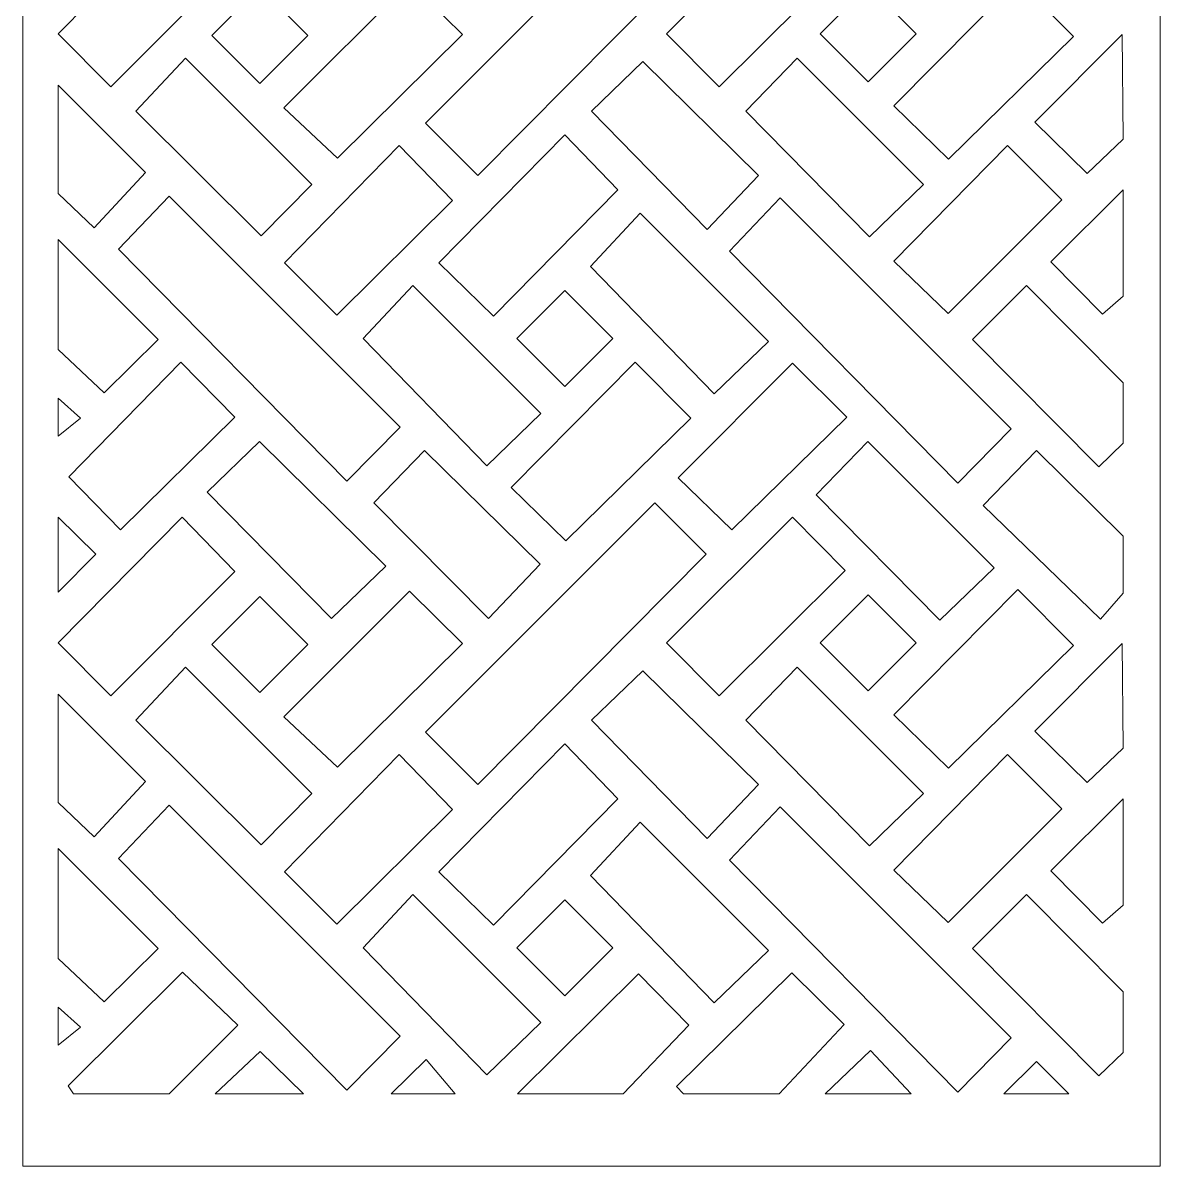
# Model space of a CAD drawing. Header units: centimetres. Extents: x -27.6 to -16.3, y -9.5 to 9.5.
# Drawn here: x -21.37 to -16.32, y -9.5 to -4.42 of the extents above; entities that cross this region are included whole.
import ezdxf

# ---------------------------------------------------------------- set-up
doc = ezdxf.new("R2010")
doc.units = ezdxf.units.CM
doc.header["$MEASUREMENT"] = 0
doc.layers.add('layer 1', color=7, linetype='Continuous')

msp = doc.modelspace()

# ---------------------------------------------------------------- linework, layer by layer
at = {"layer": 'layer 1', "color": 7, "lineweight": 9}
for points, knots in [([(-21.37348, -9.50003), (-21.37348, -9.50003), (-21.37348, 9.5), (-21.37348, 9.5), (-21.37348, 9.5), (-21.37348, 9.5), (-16.32276, 9.5), (-16.32276, 9.5), (-16.32276, 9.5), (-16.32276, 9.5), (-16.32276, -9.50003), (-16.32276, -9.50003), (-16.32276, -9.50003), (-16.32276, -9.50003), (-21.37348, -9.50003), (-21.37348, -9.50003)], [0, 0, 0, 0, 0.2, 0.2, 0.2, 0.2, 0.4, 0.4, 0.4, 0.4, 0.6, 0.6, 0.6, 0.6, 1, 1, 1, 1]), ([(-19.35319, -5.09818), (-19.35319, -5.09818), (-19.58568, -4.86569), (-19.58568, -4.86569), (-19.58568, -4.86569), (-19.58568, -4.86569), (-18.56752, -3.84752), (-18.56752, -3.84752), (-18.56752, -3.84752), (-18.56752, -3.84752), (-18.33904, -4.07601), (-18.33904, -4.07601), (-18.33904, -4.07601), (-18.33904, -4.07601), (-19.35319, -5.09818), (-19.35319, -5.09818)], [0, 0, 0, 0, 0.2, 0.2, 0.2, 0.2, 0.4, 0.4, 0.4, 0.4, 0.6, 0.6, 0.6, 0.6, 1, 1, 1, 1]), ([(-20.98258, -4.70534), (-20.98258, -4.70534), (-21.21714, -4.46927), (-21.21714, -4.46927), (-21.21714, -4.46927), (-21.21714, -4.46927), (-20.66586, -3.91166), (-20.66586, -3.91166), (-20.66586, -3.91166), (-20.66586, -3.91166), (-20.43148, -4.15228), (-20.43148, -4.15228), (-20.43148, -4.15228), (-20.43148, -4.15228), (-20.98258, -4.70534), (-20.98258, -4.70534)], [0, 0, 0, 0, 0.2, 0.2, 0.2, 0.2, 0.4, 0.4, 0.4, 0.4, 0.6, 0.6, 0.6, 0.6, 1, 1, 1, 1]), ([(-18.28085, -4.70534), (-18.28085, -4.70534), (-18.51541, -4.46927), (-18.51541, -4.46927), (-18.51541, -4.46927), (-18.51541, -4.46927), (-17.95611, -3.91166), (-17.95611, -3.91166), (-17.95611, -3.91166), (-17.95611, -3.91166), (-17.72173, -4.14827), (-17.72173, -4.14827), (-17.72173, -4.14827), (-17.72173, -4.14827), (-18.28085, -4.70534), (-18.28085, -4.70534)], [0, 0, 0, 0, 0.2, 0.2, 0.2, 0.2, 0.4, 0.4, 0.4, 0.4, 0.6, 0.6, 0.6, 0.6, 1, 1, 1, 1]), ([(-20.53445, -4.47686), (-20.53445, -4.47686), (-20.32124, -4.26365), (-20.32124, -4.26365), (-20.32124, -4.26365), (-20.32124, -4.26365), (-20.10803, -4.47686), (-20.10803, -4.47686), (-20.10803, -4.47686), (-20.10803, -4.47686), (-20.32124, -4.69007), (-20.32124, -4.69007), (-20.32124, -4.69007), (-20.32124, -4.69007), (-20.53445, -4.47686), (-20.53445, -4.47686)], [0, 0, 0, 0, 0.2, 0.2, 0.2, 0.2, 0.4, 0.4, 0.4, 0.4, 0.6, 0.6, 0.6, 0.6, 1, 1, 1, 1]), ([(-19.97645, -5.02202), (-19.97645, -5.02202), (-20.21502, -4.79797), (-20.21502, -4.79797), (-20.21502, -4.79797), (-20.21502, -4.79797), (-19.65571, -4.24035), (-19.65571, -4.24035), (-19.65571, -4.24035), (-19.65571, -4.24035), (-19.42133, -4.47296), (-19.42133, -4.47296), (-19.42133, -4.47296), (-19.42133, -4.47296), (-19.97645, -5.02202), (-19.97645, -5.02202)], [0, 0, 0, 0, 0.2, 0.2, 0.2, 0.2, 0.4, 0.4, 0.4, 0.4, 0.6, 0.6, 0.6, 0.6, 1, 1, 1, 1]), ([(-17.83273, -4.46884), (-17.83273, -4.46884), (-17.61951, -4.25563), (-17.61951, -4.25563), (-17.61951, -4.25563), (-17.61951, -4.25563), (-17.4063, -4.46884), (-17.4063, -4.46884), (-17.4063, -4.46884), (-17.4063, -4.46884), (-17.61951, -4.68205), (-17.61951, -4.68205), (-17.61951, -4.68205), (-17.61951, -4.68205), (-17.83273, -4.46884), (-17.83273, -4.46884)], [0, 0, 0, 0, 0.2, 0.2, 0.2, 0.2, 0.4, 0.4, 0.4, 0.4, 0.6, 0.6, 0.6, 0.6, 1, 1, 1, 1]), ([(-17.26269, -5.02603), (-17.26269, -5.02603), (-17.50527, -4.78996), (-17.50527, -4.78996), (-17.50527, -4.78996), (-17.50527, -4.78996), (-16.95398, -4.23234), (-16.95398, -4.23234), (-16.95398, -4.23234), (-16.95398, -4.23234), (-16.70758, -4.48098), (-16.70758, -4.48098), (-16.70758, -4.48098), (-16.70758, -4.48098), (-17.26269, -5.02603), (-17.26269, -5.02603)], [0, 0, 0, 0, 0.2, 0.2, 0.2, 0.2, 0.4, 0.4, 0.4, 0.4, 0.6, 0.6, 0.6, 0.6, 1, 1, 1, 1]), ([(-16.64745, -5.09016), (-16.64745, -5.09016), (-16.48711, -4.93784), (-16.48711, -4.93784), (-16.48711, -4.93784), (-16.48711, -4.93784), (-16.49112, -4.47285), (-16.49112, -4.47285), (-16.49112, -4.47285), (-16.49112, -4.47285), (-16.87994, -4.86168), (-16.87994, -4.86168), (-16.87994, -4.86168), (-16.87994, -4.86168), (-16.64745, -5.09016), (-16.64745, -5.09016)], [0, 0, 0, 0, 0.2, 0.2, 0.2, 0.2, 0.4, 0.4, 0.4, 0.4, 0.6, 0.6, 0.6, 0.6, 1, 1, 1, 1]), ([(-20.31523, -5.36675), (-20.31523, -5.36675), (-20.09075, -5.13827), (-20.09075, -5.13827), (-20.09075, -5.13827), (-20.09075, -5.13827), (-20.65194, -4.57707), (-20.65194, -4.57707), (-20.65194, -4.57707), (-20.65194, -4.57707), (-20.87241, -4.81357), (-20.87241, -4.81357), (-20.87241, -4.81357), (-20.87241, -4.81357), (-20.31523, -5.36675), (-20.31523, -5.36675)], [0, 0, 0, 0, 0.2, 0.2, 0.2, 0.2, 0.4, 0.4, 0.4, 0.4, 0.6, 0.6, 0.6, 0.6, 1, 1, 1, 1]), ([(-18.33503, -5.33869), (-18.33503, -5.33869), (-18.84812, -4.81357), (-18.84812, -4.81357), (-18.84812, -4.81357), (-18.84812, -4.81357), (-18.61964, -4.59311), (-18.61964, -4.59311), (-18.61964, -4.59311), (-18.61964, -4.59311), (-18.10655, -5.09818), (-18.10655, -5.09818), (-18.10655, -5.09818), (-18.10655, -5.09818), (-18.33503, -5.33869), (-18.33503, -5.33869)], [0, 0, 0, 0, 0.2, 0.2, 0.2, 0.2, 0.4, 0.4, 0.4, 0.4, 0.6, 0.6, 0.6, 0.6, 1, 1, 1, 1]), ([(-17.6135, -5.37076), (-17.6135, -5.37076), (-17.37299, -5.13827), (-17.37299, -5.13827), (-17.37299, -5.13827), (-17.37299, -5.13827), (-17.93418, -4.57707), (-17.93418, -4.57707), (-17.93418, -4.57707), (-17.93418, -4.57707), (-18.16266, -4.81357), (-18.16266, -4.81357), (-18.16266, -4.81357), (-18.16266, -4.81357), (-17.6135, -5.37076), (-17.6135, -5.37076)], [0, 0, 0, 0, 0.2, 0.2, 0.2, 0.2, 0.4, 0.4, 0.4, 0.4, 0.6, 0.6, 0.6, 0.6, 1, 1, 1, 1]), ([(-21.0568, -5.33068), (-21.0568, -5.33068), (-21.21714, -5.17835), (-21.21714, -5.17835), (-21.21714, -5.17835), (-21.21714, -5.17835), (-21.21714, -4.69733), (-21.21714, -4.69733), (-21.21714, -4.69733), (-21.21714, -4.69733), (-20.82832, -5.08615), (-20.82832, -5.08615), (-20.82832, -5.08615), (-20.82832, -5.08615), (-21.0568, -5.33068), (-21.0568, -5.33068)], [0, 0, 0, 0, 0.2, 0.2, 0.2, 0.2, 0.4, 0.4, 0.4, 0.4, 0.6, 0.6, 0.6, 0.6, 1, 1, 1, 1]), ([(-19.28297, -5.72351), (-19.28297, -5.72351), (-19.52556, -5.48744), (-19.52556, -5.48744), (-19.52556, -5.48744), (-19.52556, -5.48744), (-18.96625, -4.9178), (-18.96625, -4.9178), (-18.96625, -4.9178), (-18.96625, -4.9178), (-18.73187, -5.16243), (-18.73187, -5.16243), (-18.73187, -5.16243), (-18.73187, -5.16243), (-19.28297, -5.72351), (-19.28297, -5.72351)], [0, 0, 0, 0, 0.2, 0.2, 0.2, 0.2, 0.4, 0.4, 0.4, 0.4, 0.6, 0.6, 0.6, 0.6, 1, 1, 1, 1]), ([(-19.97851, -5.7195), (-19.97851, -5.7195), (-20.21101, -5.48701), (-20.21101, -5.48701), (-20.21101, -5.48701), (-20.21101, -5.48701), (-19.70193, -4.9659), (-19.70193, -4.9659), (-19.70193, -4.9659), (-19.70193, -4.9659), (-19.46543, -5.21042), (-19.46543, -5.21042), (-19.46543, -5.21042), (-19.46543, -5.21042), (-19.97851, -5.7195), (-19.97851, -5.7195)], [0, 0, 0, 0, 0.2, 0.2, 0.2, 0.2, 0.4, 0.4, 0.4, 0.4, 0.6, 0.6, 0.6, 0.6, 1, 1, 1, 1]), ([(-17.26476, -5.71148), (-17.26476, -5.71148), (-17.50527, -5.47899), (-17.50527, -5.47899), (-17.50527, -5.47899), (-17.50527, -5.47899), (-17.0002, -4.9659), (-17.0002, -4.9659), (-17.0002, -4.9659), (-17.0002, -4.9659), (-16.75969, -5.20641), (-16.75969, -5.20641), (-16.75969, -5.20641), (-16.75969, -5.20641), (-17.26476, -5.71148), (-17.26476, -5.71148)], [0, 0, 0, 0, 0.2, 0.2, 0.2, 0.2, 0.4, 0.4, 0.4, 0.4, 0.6, 0.6, 0.6, 0.6, 1, 1, 1, 1]), ([(-16.57931, -5.71549), (-16.57931, -5.71549), (-16.48711, -5.63532), (-16.48711, -5.63532), (-16.48711, -5.63532), (-16.48711, -5.63532), (-16.48711, -5.16232), (-16.48711, -5.16232), (-16.48711, -5.16232), (-16.48711, -5.16232), (-16.80779, -5.483), (-16.80779, -5.483), (-16.80779, -5.483), (-16.80779, -5.483), (-16.57931, -5.71549), (-16.57931, -5.71549)], [0, 0, 0, 0, 0.2, 0.2, 0.2, 0.2, 0.4, 0.4, 0.4, 0.4, 0.6, 0.6, 0.6, 0.6, 1, 1, 1, 1]), ([(-19.93442, -6.45707), (-19.93442, -6.45707), (-19.69792, -6.21656), (-19.69792, -6.21656), (-19.69792, -6.21656), (-19.69792, -6.21656), (-20.7241, -5.19038), (-20.7241, -5.19038), (-20.7241, -5.19038), (-20.7241, -5.19038), (-20.94857, -5.42688), (-20.94857, -5.42688), (-20.94857, -5.42688), (-20.94857, -5.42688), (-19.93442, -6.45707), (-19.93442, -6.45707)], [0, 0, 0, 0, 0.2, 0.2, 0.2, 0.2, 0.4, 0.4, 0.4, 0.4, 0.6, 0.6, 0.6, 0.6, 1, 1, 1, 1]), ([(-17.22067, -6.46509), (-17.22067, -6.46509), (-16.98417, -6.22458), (-16.98417, -6.22458), (-16.98417, -6.22458), (-16.98417, -6.22458), (-18.01034, -5.19839), (-18.01034, -5.19839), (-18.01034, -5.19839), (-18.01034, -5.19839), (-18.23482, -5.4349), (-18.23482, -5.4349), (-18.23482, -5.4349), (-18.23482, -5.4349), (-17.22067, -6.46509), (-17.22067, -6.46509)], [0, 0, 0, 0, 0.2, 0.2, 0.2, 0.2, 0.4, 0.4, 0.4, 0.4, 0.6, 0.6, 0.6, 0.6, 1, 1, 1, 1]), ([(-18.30296, -6.06824), (-18.30296, -6.06824), (-18.06245, -5.83575), (-18.06245, -5.83575), (-18.06245, -5.83575), (-18.06245, -5.83575), (-18.63166, -5.26654), (-18.63166, -5.26654), (-18.63166, -5.26654), (-18.63166, -5.26654), (-18.85213, -5.50304), (-18.85213, -5.50304), (-18.85213, -5.50304), (-18.85213, -5.50304), (-18.30296, -6.06824), (-18.30296, -6.06824)], [0, 0, 0, 0, 0.2, 0.2, 0.2, 0.2, 0.4, 0.4, 0.4, 0.4, 0.6, 0.6, 0.6, 0.6, 1, 1, 1, 1]), ([(-21.21714, -5.87182), (-21.21714, -5.87182), (-21.21714, -5.38279), (-21.21714, -5.38279), (-21.21714, -5.38279), (-21.21714, -5.38279), (-20.7722, -5.82773), (-20.7722, -5.82773), (-20.7722, -5.82773), (-20.7722, -5.82773), (-21.01271, -6.06424), (-21.01271, -6.06424), (-21.01271, -6.06424), (-21.01271, -6.06424), (-21.21714, -5.87182), (-21.21714, -5.87182)], [0, 0, 0, 0, 0.2, 0.2, 0.2, 0.2, 0.4, 0.4, 0.4, 0.4, 0.6, 0.6, 0.6, 0.6, 1, 1, 1, 1]), ([(-19.3131, -6.38893), (-19.3131, -6.38893), (-19.07259, -6.15643), (-19.07259, -6.15643), (-19.07259, -6.15643), (-19.07259, -6.15643), (-19.6418, -5.58722), (-19.6418, -5.58722), (-19.6418, -5.58722), (-19.6418, -5.58722), (-19.86227, -5.82372), (-19.86227, -5.82372), (-19.86227, -5.82372), (-19.86227, -5.82372), (-19.3131, -6.38893), (-19.3131, -6.38893)], [0, 0, 0, 0, 0.2, 0.2, 0.2, 0.2, 0.4, 0.4, 0.4, 0.4, 0.6, 0.6, 0.6, 0.6, 1, 1, 1, 1]), ([(-19.17958, -5.82372), (-19.17958, -5.82372), (-18.96637, -5.61051), (-18.96637, -5.61051), (-18.96637, -5.61051), (-18.96637, -5.61051), (-18.75316, -5.82372), (-18.75316, -5.82372), (-18.75316, -5.82372), (-18.75316, -5.82372), (-18.96637, -6.03694), (-18.96637, -6.03694), (-18.96637, -6.03694), (-18.96637, -6.03694), (-19.17958, -5.82372), (-19.17958, -5.82372)], [0, 0, 0, 0, 0.2, 0.2, 0.2, 0.2, 0.4, 0.4, 0.4, 0.4, 0.6, 0.6, 0.6, 0.6, 1, 1, 1, 1]), ([(-16.59534, -6.39294), (-16.59534, -6.39294), (-16.48711, -6.28871), (-16.48711, -6.28871), (-16.48711, -6.28871), (-16.48711, -6.28871), (-16.48711, -6.02014), (-16.48711, -6.02014), (-16.48711, -6.02014), (-16.48711, -6.02014), (-16.91602, -5.58722), (-16.91602, -5.58722), (-16.91602, -5.58722), (-16.91602, -5.58722), (-17.15653, -5.82773), (-17.15653, -5.82773), (-17.15653, -5.82773), (-17.15653, -5.82773), (-16.59534, -6.39294), (-16.59534, -6.39294)], [0, 0, 0, 0, 0.1666667, 0.1666667, 0.1666667, 0.1666667, 0.3333333, 0.3333333, 0.3333333, 0.3333333, 0.5, 0.5, 0.5, 0.5, 0.6666667, 0.6666667, 0.6666667, 0.6666667, 1, 1, 1, 1]), ([(-20.94056, -6.67353), (-20.94056, -6.67353), (-21.16904, -6.43703), (-21.16904, -6.43703), (-21.16904, -6.43703), (-21.16904, -6.43703), (-20.67199, -5.92795), (-20.67199, -5.92795), (-20.67199, -5.92795), (-20.67199, -5.92795), (-20.43148, -6.17246), (-20.43148, -6.17246), (-20.43148, -6.17246), (-20.43148, -6.17246), (-20.94056, -6.67353), (-20.94056, -6.67353)], [0, 0, 0, 0, 0.2, 0.2, 0.2, 0.2, 0.4, 0.4, 0.4, 0.4, 0.6, 0.6, 0.6, 0.6, 1, 1, 1, 1]), ([(-18.9623, -6.72164), (-18.9623, -6.72164), (-19.20487, -6.48556), (-19.20487, -6.48556), (-19.20487, -6.48556), (-19.20487, -6.48556), (-18.65359, -5.92795), (-18.65359, -5.92795), (-18.65359, -5.92795), (-18.65359, -5.92795), (-18.40718, -6.17659), (-18.40718, -6.17659), (-18.40718, -6.17659), (-18.40718, -6.17659), (-18.9623, -6.72164), (-18.9623, -6.72164)], [0, 0, 0, 0, 0.2, 0.2, 0.2, 0.2, 0.4, 0.4, 0.4, 0.4, 0.6, 0.6, 0.6, 0.6, 1, 1, 1, 1]), ([(-18.22473, -6.67353), (-18.22473, -6.67353), (-18.4633, -6.44147), (-18.4633, -6.44147), (-18.4633, -6.44147), (-18.4633, -6.44147), (-17.95611, -5.93195), (-17.95611, -5.93195), (-17.95611, -5.93195), (-17.95611, -5.93195), (-17.71371, -6.17258), (-17.71371, -6.17258), (-17.71371, -6.17258), (-17.71371, -6.17258), (-18.22473, -6.67353), (-18.22473, -6.67353)], [0, 0, 0, 0, 0.2, 0.2, 0.2, 0.2, 0.4, 0.4, 0.4, 0.4, 0.6, 0.6, 0.6, 0.6, 1, 1, 1, 1]), ([(-21.21714, -6.25665), (-21.21714, -6.25665), (-21.21714, -6.08829), (-21.21714, -6.08829), (-21.21714, -6.08829), (-21.21714, -6.08829), (-21.11693, -6.17648), (-21.11693, -6.17648), (-21.11693, -6.17648), (-21.11693, -6.17648), (-21.21714, -6.25665), (-21.21714, -6.25665)], [0, 0, 0, 0, 0.25, 0.25, 0.25, 0.25, 0.5, 0.5, 0.5, 0.5, 1, 1, 1, 1]), ([(-20.00257, -7.06637), (-20.00257, -7.06637), (-19.76205, -6.83387), (-19.76205, -6.83387), (-19.76205, -6.83387), (-19.76205, -6.83387), (-20.32325, -6.2807), (-20.32325, -6.2807), (-20.32325, -6.2807), (-20.32325, -6.2807), (-20.55574, -6.50517), (-20.55574, -6.50517), (-20.55574, -6.50517), (-20.55574, -6.50517), (-20.00257, -7.06637), (-20.00257, -7.06637)], [0, 0, 0, 0, 0.2, 0.2, 0.2, 0.2, 0.4, 0.4, 0.4, 0.4, 0.6, 0.6, 0.6, 0.6, 1, 1, 1, 1]), ([(-17.30084, -7.07439), (-17.30084, -7.07439), (-17.06033, -6.84189), (-17.06033, -6.84189), (-17.06033, -6.84189), (-17.06033, -6.84189), (-17.62152, -6.2807), (-17.62152, -6.2807), (-17.62152, -6.2807), (-17.62152, -6.2807), (-17.85, -6.5172), (-17.85, -6.5172), (-17.85, -6.5172), (-17.85, -6.5172), (-17.30084, -7.07439), (-17.30084, -7.07439)], [0, 0, 0, 0, 0.2, 0.2, 0.2, 0.2, 0.4, 0.4, 0.4, 0.4, 0.6, 0.6, 0.6, 0.6, 1, 1, 1, 1]), ([(-19.30509, -7.06637), (-19.30509, -7.06637), (-19.81417, -6.55328), (-19.81417, -6.55328), (-19.81417, -6.55328), (-19.81417, -6.55328), (-19.58969, -6.32078), (-19.58969, -6.32078), (-19.58969, -6.32078), (-19.58969, -6.32078), (-19.0766, -6.82586), (-19.0766, -6.82586), (-19.0766, -6.82586), (-19.0766, -6.82586), (-19.30509, -7.06637), (-19.30509, -7.06637)], [0, 0, 0, 0, 0.2, 0.2, 0.2, 0.2, 0.4, 0.4, 0.4, 0.4, 0.6, 0.6, 0.6, 0.6, 1, 1, 1, 1]), ([(-16.58732, -7.07037), (-16.58732, -7.07037), (-16.48711, -6.95413), (-16.48711, -6.95413), (-16.48711, -6.95413), (-16.48711, -6.95413), (-16.48711, -6.70159), (-16.48711, -6.70159), (-16.48711, -6.70159), (-16.48711, -6.70159), (-16.87193, -6.32078), (-16.87193, -6.32078), (-16.87193, -6.32078), (-16.87193, -6.32078), (-17.10843, -6.5653), (-17.10843, -6.5653), (-17.10843, -6.5653), (-17.10843, -6.5653), (-16.58732, -7.07037), (-16.58732, -7.07037)], [0, 0, 0, 0, 0.1666667, 0.1666667, 0.1666667, 0.1666667, 0.3333333, 0.3333333, 0.3333333, 0.3333333, 0.5, 0.5, 0.5, 0.5, 0.6666667, 0.6666667, 0.6666667, 0.6666667, 1, 1, 1, 1]), ([(-19.35319, -7.80394), (-19.35319, -7.80394), (-19.58568, -7.57144), (-19.58568, -7.57144), (-19.58568, -7.57144), (-19.58568, -7.57144), (-18.56752, -6.55328), (-18.56752, -6.55328), (-18.56752, -6.55328), (-18.56752, -6.55328), (-18.33904, -6.78176), (-18.33904, -6.78176), (-18.33904, -6.78176), (-18.33904, -6.78176), (-19.35319, -7.80394), (-19.35319, -7.80394)], [0, 0, 0, 0, 0.2, 0.2, 0.2, 0.2, 0.4, 0.4, 0.4, 0.4, 0.6, 0.6, 0.6, 0.6, 1, 1, 1, 1]), ([(-20.98258, -7.4111), (-20.98258, -7.4111), (-21.21714, -7.17503), (-21.21714, -7.17503), (-21.21714, -7.17503), (-21.21714, -7.17503), (-20.66586, -6.61741), (-20.66586, -6.61741), (-20.66586, -6.61741), (-20.66586, -6.61741), (-20.43148, -6.85804), (-20.43148, -6.85804), (-20.43148, -6.85804), (-20.43148, -6.85804), (-20.98258, -7.4111), (-20.98258, -7.4111)], [0, 0, 0, 0, 0.2, 0.2, 0.2, 0.2, 0.4, 0.4, 0.4, 0.4, 0.6, 0.6, 0.6, 0.6, 1, 1, 1, 1]), ([(-21.21714, -6.95012), (-21.21714, -6.95012), (-21.04879, -6.78176), (-21.04879, -6.78176), (-21.04879, -6.78176), (-21.04879, -6.78176), (-21.21714, -6.61741), (-21.21714, -6.61741), (-21.21714, -6.61741), (-21.21714, -6.61741), (-21.21714, -6.95012), (-21.21714, -6.95012)], [0, 0, 0, 0, 0.25, 0.25, 0.25, 0.25, 0.5, 0.5, 0.5, 0.5, 1, 1, 1, 1]), ([(-18.28085, -7.4111), (-18.28085, -7.4111), (-18.51541, -7.17503), (-18.51541, -7.17503), (-18.51541, -7.17503), (-18.51541, -7.17503), (-17.95611, -6.61741), (-17.95611, -6.61741), (-17.95611, -6.61741), (-17.95611, -6.61741), (-17.72173, -6.85403), (-17.72173, -6.85403), (-17.72173, -6.85403), (-17.72173, -6.85403), (-18.28085, -7.4111), (-18.28085, -7.4111)], [0, 0, 0, 0, 0.2, 0.2, 0.2, 0.2, 0.4, 0.4, 0.4, 0.4, 0.6, 0.6, 0.6, 0.6, 1, 1, 1, 1]), ([(-19.97645, -7.72777), (-19.97645, -7.72777), (-20.21502, -7.50373), (-20.21502, -7.50373), (-20.21502, -7.50373), (-20.21502, -7.50373), (-19.65571, -6.94611), (-19.65571, -6.94611), (-19.65571, -6.94611), (-19.65571, -6.94611), (-19.42133, -7.17872), (-19.42133, -7.17872), (-19.42133, -7.17872), (-19.42133, -7.17872), (-19.97645, -7.72777), (-19.97645, -7.72777)], [0, 0, 0, 0, 0.2, 0.2, 0.2, 0.2, 0.4, 0.4, 0.4, 0.4, 0.6, 0.6, 0.6, 0.6, 1, 1, 1, 1]), ([(-17.26269, -7.73178), (-17.26269, -7.73178), (-17.50527, -7.49571), (-17.50527, -7.49571), (-17.50527, -7.49571), (-17.50527, -7.49571), (-16.95398, -6.93809), (-16.95398, -6.93809), (-16.95398, -6.93809), (-16.95398, -6.93809), (-16.70758, -7.18674), (-16.70758, -7.18674), (-16.70758, -7.18674), (-16.70758, -7.18674), (-17.26269, -7.73178), (-17.26269, -7.73178)], [0, 0, 0, 0, 0.2, 0.2, 0.2, 0.2, 0.4, 0.4, 0.4, 0.4, 0.6, 0.6, 0.6, 0.6, 1, 1, 1, 1]), ([(-20.53445, -7.18262), (-20.53445, -7.18262), (-20.32124, -6.9694), (-20.32124, -6.9694), (-20.32124, -6.9694), (-20.32124, -6.9694), (-20.10803, -7.18262), (-20.10803, -7.18262), (-20.10803, -7.18262), (-20.10803, -7.18262), (-20.32124, -7.39583), (-20.32124, -7.39583), (-20.32124, -7.39583), (-20.32124, -7.39583), (-20.53445, -7.18262), (-20.53445, -7.18262)], [0, 0, 0, 0, 0.2, 0.2, 0.2, 0.2, 0.4, 0.4, 0.4, 0.4, 0.6, 0.6, 0.6, 0.6, 1, 1, 1, 1]), ([(-17.83273, -7.1746), (-17.83273, -7.1746), (-17.61951, -6.96138), (-17.61951, -6.96138), (-17.61951, -6.96138), (-17.61951, -6.96138), (-17.4063, -7.1746), (-17.4063, -7.1746), (-17.4063, -7.1746), (-17.4063, -7.1746), (-17.61951, -7.38781), (-17.61951, -7.38781), (-17.61951, -7.38781), (-17.61951, -7.38781), (-17.83273, -7.1746), (-17.83273, -7.1746)], [0, 0, 0, 0, 0.2, 0.2, 0.2, 0.2, 0.4, 0.4, 0.4, 0.4, 0.6, 0.6, 0.6, 0.6, 1, 1, 1, 1]), ([(-16.64745, -7.79592), (-16.64745, -7.79592), (-16.48711, -7.6436), (-16.48711, -7.6436), (-16.48711, -7.6436), (-16.48711, -7.6436), (-16.49112, -7.17861), (-16.49112, -7.17861), (-16.49112, -7.17861), (-16.49112, -7.17861), (-16.87994, -7.56743), (-16.87994, -7.56743), (-16.87994, -7.56743), (-16.87994, -7.56743), (-16.64745, -7.79592), (-16.64745, -7.79592)], [0, 0, 0, 0, 0.2, 0.2, 0.2, 0.2, 0.4, 0.4, 0.4, 0.4, 0.6, 0.6, 0.6, 0.6, 1, 1, 1, 1]), ([(-20.31523, -8.07251), (-20.31523, -8.07251), (-20.09075, -7.84402), (-20.09075, -7.84402), (-20.09075, -7.84402), (-20.09075, -7.84402), (-20.65194, -7.28283), (-20.65194, -7.28283), (-20.65194, -7.28283), (-20.65194, -7.28283), (-20.87241, -7.51933), (-20.87241, -7.51933), (-20.87241, -7.51933), (-20.87241, -7.51933), (-20.31523, -8.07251), (-20.31523, -8.07251)], [0, 0, 0, 0, 0.2, 0.2, 0.2, 0.2, 0.4, 0.4, 0.4, 0.4, 0.6, 0.6, 0.6, 0.6, 1, 1, 1, 1]), ([(-18.33503, -8.04445), (-18.33503, -8.04445), (-18.84812, -7.51933), (-18.84812, -7.51933), (-18.84812, -7.51933), (-18.84812, -7.51933), (-18.61964, -7.29886), (-18.61964, -7.29886), (-18.61964, -7.29886), (-18.61964, -7.29886), (-18.10655, -7.80394), (-18.10655, -7.80394), (-18.10655, -7.80394), (-18.10655, -7.80394), (-18.33503, -8.04445), (-18.33503, -8.04445)], [0, 0, 0, 0, 0.2, 0.2, 0.2, 0.2, 0.4, 0.4, 0.4, 0.4, 0.6, 0.6, 0.6, 0.6, 1, 1, 1, 1]), ([(-17.6135, -8.07652), (-17.6135, -8.07652), (-17.37299, -7.84402), (-17.37299, -7.84402), (-17.37299, -7.84402), (-17.37299, -7.84402), (-17.93418, -7.28283), (-17.93418, -7.28283), (-17.93418, -7.28283), (-17.93418, -7.28283), (-18.16266, -7.51933), (-18.16266, -7.51933), (-18.16266, -7.51933), (-18.16266, -7.51933), (-17.6135, -8.07652), (-17.6135, -8.07652)], [0, 0, 0, 0, 0.2, 0.2, 0.2, 0.2, 0.4, 0.4, 0.4, 0.4, 0.6, 0.6, 0.6, 0.6, 1, 1, 1, 1]), ([(-21.0568, -8.03643), (-21.0568, -8.03643), (-21.21714, -7.88411), (-21.21714, -7.88411), (-21.21714, -7.88411), (-21.21714, -7.88411), (-21.21714, -7.40308), (-21.21714, -7.40308), (-21.21714, -7.40308), (-21.21714, -7.40308), (-20.82832, -7.79191), (-20.82832, -7.79191), (-20.82832, -7.79191), (-20.82832, -7.79191), (-21.0568, -8.03643), (-21.0568, -8.03643)], [0, 0, 0, 0, 0.2, 0.2, 0.2, 0.2, 0.4, 0.4, 0.4, 0.4, 0.6, 0.6, 0.6, 0.6, 1, 1, 1, 1]), ([(-19.28297, -8.42927), (-19.28297, -8.42927), (-19.52556, -8.1932), (-19.52556, -8.1932), (-19.52556, -8.1932), (-19.52556, -8.1932), (-18.96625, -7.62355), (-18.96625, -7.62355), (-18.96625, -7.62355), (-18.96625, -7.62355), (-18.73187, -7.86819), (-18.73187, -7.86819), (-18.73187, -7.86819), (-18.73187, -7.86819), (-19.28297, -8.42927), (-19.28297, -8.42927)], [0, 0, 0, 0, 0.2, 0.2, 0.2, 0.2, 0.4, 0.4, 0.4, 0.4, 0.6, 0.6, 0.6, 0.6, 1, 1, 1, 1]), ([(-19.97851, -8.42526), (-19.97851, -8.42526), (-20.21101, -8.19276), (-20.21101, -8.19276), (-20.21101, -8.19276), (-20.21101, -8.19276), (-19.70193, -7.67166), (-19.70193, -7.67166), (-19.70193, -7.67166), (-19.70193, -7.67166), (-19.46543, -7.91618), (-19.46543, -7.91618), (-19.46543, -7.91618), (-19.46543, -7.91618), (-19.97851, -8.42526), (-19.97851, -8.42526)], [0, 0, 0, 0, 0.2, 0.2, 0.2, 0.2, 0.4, 0.4, 0.4, 0.4, 0.6, 0.6, 0.6, 0.6, 1, 1, 1, 1]), ([(-17.26476, -8.41724), (-17.26476, -8.41724), (-17.50527, -8.18475), (-17.50527, -8.18475), (-17.50527, -8.18475), (-17.50527, -8.18475), (-17.0002, -7.67166), (-17.0002, -7.67166), (-17.0002, -7.67166), (-17.0002, -7.67166), (-16.75969, -7.91217), (-16.75969, -7.91217), (-16.75969, -7.91217), (-16.75969, -7.91217), (-17.26476, -8.41724), (-17.26476, -8.41724)], [0, 0, 0, 0, 0.2, 0.2, 0.2, 0.2, 0.4, 0.4, 0.4, 0.4, 0.6, 0.6, 0.6, 0.6, 1, 1, 1, 1]), ([(-16.57931, -8.42125), (-16.57931, -8.42125), (-16.48711, -8.34108), (-16.48711, -8.34108), (-16.48711, -8.34108), (-16.48711, -8.34108), (-16.48711, -7.86808), (-16.48711, -7.86808), (-16.48711, -7.86808), (-16.48711, -7.86808), (-16.80779, -8.18875), (-16.80779, -8.18875), (-16.80779, -8.18875), (-16.80779, -8.18875), (-16.57931, -8.42125), (-16.57931, -8.42125)], [0, 0, 0, 0, 0.2, 0.2, 0.2, 0.2, 0.4, 0.4, 0.4, 0.4, 0.6, 0.6, 0.6, 0.6, 1, 1, 1, 1]), ([(-19.93442, -9.16283), (-19.93442, -9.16283), (-19.69792, -8.92232), (-19.69792, -8.92232), (-19.69792, -8.92232), (-19.69792, -8.92232), (-20.7241, -7.89613), (-20.7241, -7.89613), (-20.7241, -7.89613), (-20.7241, -7.89613), (-20.94857, -8.13264), (-20.94857, -8.13264), (-20.94857, -8.13264), (-20.94857, -8.13264), (-19.93442, -9.16283), (-19.93442, -9.16283)], [0, 0, 0, 0, 0.2, 0.2, 0.2, 0.2, 0.4, 0.4, 0.4, 0.4, 0.6, 0.6, 0.6, 0.6, 1, 1, 1, 1]), ([(-17.22067, -9.17085), (-17.22067, -9.17085), (-16.98417, -8.93033), (-16.98417, -8.93033), (-16.98417, -8.93033), (-16.98417, -8.93033), (-18.01034, -7.90415), (-18.01034, -7.90415), (-18.01034, -7.90415), (-18.01034, -7.90415), (-18.23482, -8.14066), (-18.23482, -8.14066), (-18.23482, -8.14066), (-18.23482, -8.14066), (-17.22067, -9.17085), (-17.22067, -9.17085)], [0, 0, 0, 0, 0.2, 0.2, 0.2, 0.2, 0.4, 0.4, 0.4, 0.4, 0.6, 0.6, 0.6, 0.6, 1, 1, 1, 1]), ([(-18.30296, -8.774), (-18.30296, -8.774), (-18.06245, -8.54151), (-18.06245, -8.54151), (-18.06245, -8.54151), (-18.06245, -8.54151), (-18.63166, -7.9723), (-18.63166, -7.9723), (-18.63166, -7.9723), (-18.63166, -7.9723), (-18.85213, -8.2088), (-18.85213, -8.2088), (-18.85213, -8.2088), (-18.85213, -8.2088), (-18.30296, -8.774), (-18.30296, -8.774)], [0, 0, 0, 0, 0.2, 0.2, 0.2, 0.2, 0.4, 0.4, 0.4, 0.4, 0.6, 0.6, 0.6, 0.6, 1, 1, 1, 1]), ([(-21.21714, -8.57759), (-21.21714, -8.57759), (-21.21714, -8.08854), (-21.21714, -8.08854), (-21.21714, -8.08854), (-21.21714, -8.08854), (-20.7722, -8.53349), (-20.7722, -8.53349), (-20.7722, -8.53349), (-20.7722, -8.53349), (-21.01271, -8.76999), (-21.01271, -8.76999), (-21.01271, -8.76999), (-21.01271, -8.76999), (-21.21714, -8.57759), (-21.21714, -8.57759)], [0, 0, 0, 0, 0.2, 0.2, 0.2, 0.2, 0.4, 0.4, 0.4, 0.4, 0.6, 0.6, 0.6, 0.6, 1, 1, 1, 1]), ([(-19.3131, -9.09468), (-19.3131, -9.09468), (-19.07259, -8.86219), (-19.07259, -8.86219), (-19.07259, -8.86219), (-19.07259, -8.86219), (-19.6418, -8.29298), (-19.6418, -8.29298), (-19.6418, -8.29298), (-19.6418, -8.29298), (-19.86227, -8.52948), (-19.86227, -8.52948), (-19.86227, -8.52948), (-19.86227, -8.52948), (-19.3131, -9.09468), (-19.3131, -9.09468)], [0, 0, 0, 0, 0.2, 0.2, 0.2, 0.2, 0.4, 0.4, 0.4, 0.4, 0.6, 0.6, 0.6, 0.6, 1, 1, 1, 1]), ([(-19.17958, -8.52948), (-19.17958, -8.52948), (-18.96637, -8.31627), (-18.96637, -8.31627), (-18.96637, -8.31627), (-18.96637, -8.31627), (-18.75316, -8.52948), (-18.75316, -8.52948), (-18.75316, -8.52948), (-18.75316, -8.52948), (-18.96637, -8.7427), (-18.96637, -8.7427), (-18.96637, -8.7427), (-18.96637, -8.7427), (-19.17958, -8.52948), (-19.17958, -8.52948)], [0, 0, 0, 0, 0.2, 0.2, 0.2, 0.2, 0.4, 0.4, 0.4, 0.4, 0.6, 0.6, 0.6, 0.6, 1, 1, 1, 1]), ([(-16.59534, -9.09869), (-16.59534, -9.09869), (-16.48711, -8.99447), (-16.48711, -8.99447), (-16.48711, -8.99447), (-16.48711, -8.99447), (-16.48711, -8.7259), (-16.48711, -8.7259), (-16.48711, -8.7259), (-16.48711, -8.7259), (-16.91602, -8.29298), (-16.91602, -8.29298), (-16.91602, -8.29298), (-16.91602, -8.29298), (-17.15653, -8.53349), (-17.15653, -8.53349), (-17.15653, -8.53349), (-17.15653, -8.53349), (-16.59534, -9.09869), (-16.59534, -9.09869)], [0, 0, 0, 0, 0.1666667, 0.1666667, 0.1666667, 0.1666667, 0.3333333, 0.3333333, 0.3333333, 0.3333333, 0.5, 0.5, 0.5, 0.5, 0.6666667, 0.6666667, 0.6666667, 0.6666667, 1, 1, 1, 1]), ([(-20.7241, -9.17886), (-20.7241, -9.17886), (-20.41945, -8.87422), (-20.41945, -8.87422), (-20.41945, -8.87422), (-20.41945, -8.87422), (-20.66397, -8.63771), (-20.66397, -8.63771), (-20.66397, -8.63771), (-20.66397, -8.63771), (-21.17305, -9.14279), (-21.17305, -9.14279), (-21.17305, -9.14279), (-21.17305, -9.14279), (-21.149, -9.17886), (-21.149, -9.17886), (-21.149, -9.17886), (-21.149, -9.17886), (-20.7241, -9.17886), (-20.7241, -9.17886)], [0, 0, 0, 0, 0.1666667, 0.1666667, 0.1666667, 0.1666667, 0.3333333, 0.3333333, 0.3333333, 0.3333333, 0.5, 0.5, 0.5, 0.5, 0.6666667, 0.6666667, 0.6666667, 0.6666667, 1, 1, 1, 1]), ([(-19.17682, -9.17886), (-19.17682, -9.17886), (-18.63968, -8.64573), (-18.63968, -8.64573), (-18.63968, -8.64573), (-18.63968, -8.64573), (-18.4152, -8.87422), (-18.4152, -8.87422), (-18.4152, -8.87422), (-18.4152, -8.87422), (-18.70782, -9.17886), (-18.70782, -9.17886), (-18.70782, -9.17886), (-18.70782, -9.17886), (-19.17682, -9.17886), (-19.17682, -9.17886)], [0, 0, 0, 0, 0.2, 0.2, 0.2, 0.2, 0.4, 0.4, 0.4, 0.4, 0.6, 0.6, 0.6, 0.6, 1, 1, 1, 1]), ([(-18.43925, -9.17886), (-18.43925, -9.17886), (-18.47132, -9.14679), (-18.47132, -9.14679), (-18.47132, -9.14679), (-18.47132, -9.14679), (-17.95823, -8.64172), (-17.95823, -8.64172), (-17.95823, -8.64172), (-17.95823, -8.64172), (-17.72574, -8.87021), (-17.72574, -8.87021), (-17.72574, -8.87021), (-17.72574, -8.87021), (-18.01435, -9.17886), (-18.01435, -9.17886), (-18.01435, -9.17886), (-18.01435, -9.17886), (-18.43925, -9.17886), (-18.43925, -9.17886)], [0, 0, 0, 0, 0.1666667, 0.1666667, 0.1666667, 0.1666667, 0.3333333, 0.3333333, 0.3333333, 0.3333333, 0.5, 0.5, 0.5, 0.5, 0.6666667, 0.6666667, 0.6666667, 0.6666667, 1, 1, 1, 1]), ([(-21.21714, -8.9624), (-21.21714, -8.9624), (-21.21714, -8.79404), (-21.21714, -8.79404), (-21.21714, -8.79404), (-21.21714, -8.79404), (-21.11693, -8.88223), (-21.11693, -8.88223), (-21.11693, -8.88223), (-21.11693, -8.88223), (-21.21714, -8.9624), (-21.21714, -8.9624)], [0, 0, 0, 0, 0.25, 0.25, 0.25, 0.25, 0.5, 0.5, 0.5, 0.5, 1, 1, 1, 1]), ([(-17.80992, -9.17886), (-17.80992, -9.17886), (-17.60949, -8.98645), (-17.60949, -8.98645), (-17.60949, -8.98645), (-17.60949, -8.98645), (-17.42911, -9.17886), (-17.42911, -9.17886), (-17.42911, -9.17886), (-17.42911, -9.17886), (-17.80992, -9.17886), (-17.80992, -9.17886)], [0, 0, 0, 0, 0.25, 0.25, 0.25, 0.25, 0.5, 0.5, 0.5, 0.5, 1, 1, 1, 1]), ([(-20.51966, -9.17886), (-20.51966, -9.17886), (-20.31924, -8.99046), (-20.31924, -8.99046), (-20.31924, -8.99046), (-20.31924, -8.99046), (-20.12683, -9.17886), (-20.12683, -9.17886), (-20.12683, -9.17886), (-20.12683, -9.17886), (-20.51966, -9.17886), (-20.51966, -9.17886)], [0, 0, 0, 0, 0.25, 0.25, 0.25, 0.25, 0.5, 0.5, 0.5, 0.5, 1, 1, 1, 1]), ([(-19.73801, -9.17886), (-19.73801, -9.17886), (-19.58167, -9.02654), (-19.58167, -9.02654), (-19.58167, -9.02654), (-19.58167, -9.02654), (-19.4534, -9.17886), (-19.4534, -9.17886), (-19.4534, -9.17886), (-19.4534, -9.17886), (-19.73801, -9.17886), (-19.73801, -9.17886)], [0, 0, 0, 0, 0.25, 0.25, 0.25, 0.25, 0.5, 0.5, 0.5, 0.5, 1, 1, 1, 1]), ([(-17.01623, -9.17886), (-17.01623, -9.17886), (-16.87193, -9.03456), (-16.87193, -9.03456), (-16.87193, -9.03456), (-16.87193, -9.03456), (-16.72762, -9.17886), (-16.72762, -9.17886), (-16.72762, -9.17886), (-16.72762, -9.17886), (-17.01623, -9.17886), (-17.01623, -9.17886)], [0, 0, 0, 0, 0.25, 0.25, 0.25, 0.25, 0.5, 0.5, 0.5, 0.5, 1, 1, 1, 1])]:
    msp.add_open_spline(points, degree=3, knots=knots, dxfattribs=at)

doc.saveas('drawing.dxf')
